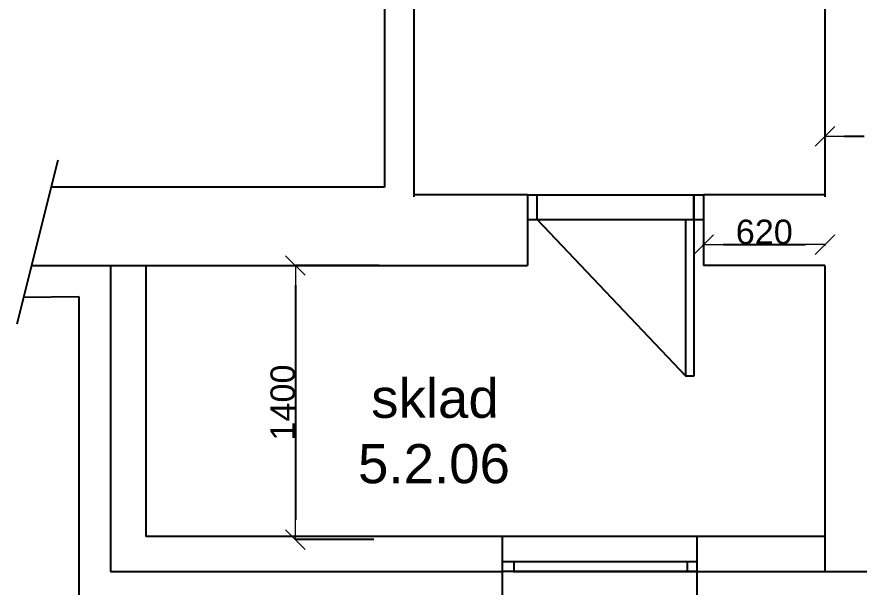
# Model space of a CAD drawing. Header units: millimetres. Extents: x 1480 to 86316, y 1484 to 27567.
# Drawn here: x 50631 to 54934, y 14300 to 17214 of the extents above; entities that cross this region are included whole.
import ezdxf

# ---------------------------------------------------------------- set-up
doc = ezdxf.new("R2010")
doc.units = ezdxf.units.MM
doc.layers.add('sládek zona', color=7, linetype='Continuous')
doc.styles.add('GENERATED_STYLE_1', font='arial.ttf')

# ---------------------------------------------------------------- blocks, each defined once
blk = doc.blocks.new('ARROWHEAD_6')
at = {"color": 0, "linetype": 'Continuous', "lineweight": 0}
for p, q in [((-0.5, -0.5), (0.5, 0.5)), ((0, 0), (-1, 0))]:
    blk.add_line(p, q, dxfattribs=at)

msp = doc.modelspace()

# ---------------------------------------------------------------- linework, layer by layer
at = {"color": 7}
for p, q in [((52509.9, 19453.9), (52509.7, 16343.7)), ((54759.7, 19233.9), (54759.7, 16293.9)), ((52659.6, 18533.9), (52659.7, 16293.9)), ((54759.7, 16691), (54759.7, 16604.4)), ((54859.7, 16604.2), (54959.7, 16604.2)), ((50841.1, 16482.5), (50631.3, 15644)), ((52509.7, 16344.2), (50806.4, 16344)), ((53239.7, 16304.1), (52659.7, 16304.1)), ((53239.7, 16304.3), (54139.7, 16304.3)), ((53239.7, 16304.1), (53239.7, 15943.9)), ((53239.7, 16293.9), (53239.7, 15943.9)), ((53289.7, 16179.1), (53289.7, 16304.3)), ((54089.7, 16304.3), (54089.7, 15954.3)), ((54089.7, 16179.1), (54089.7, 16304.3)), ((54759.7, 16304.1), (54139.7, 16304.1)), ((54139.7, 16304.1), (54139.7, 15943.9)), ((53239.7, 16179.1), (54139.7, 16179.1)), ((53289.7, 16179.1), (54049.7, 15379.1)), ((54049.7, 15379.1), (54049.7, 16179.1)), ((54089.7, 16179.2), (54089.7, 15379.2)), ((54089.7, 16179.1), (54089.7, 15379.1)), ((54089.7, 16179.1), (54089.7, 15379.1)), ((54139.7, 16043.9), (54139.7, 16051)), ((54239.7, 16050.8), (54659.7, 16050.8)), ((54759.7, 16043.9), (54759.7, 16051)), ((50706.3, 15943.9), (53239.7, 15943.9)), ((51109.7, 15943.9), (51109.7, 14379.5)), ((51289.7, 15943.9), (51289.7, 14559.5)), ((52482.7, 15943.9), (52054.2, 15943.9)), ((54759.7, 15943.9), (54139.7, 15943.9)), ((54759.7, 15943.9), (54759.7, 14379.5)), ((52054.4, 15843.9), (52054.4, 14643.5)), ((50949.7, 15783.9), (50665.6, 15781)), ((50949.7, 14219.5), (50949.7, 15783.9)), ((54089.7, 15379.2), (54049.7, 15379.1)), ((53111.8, 14559.5), (51289.7, 14559.5)), ((53111.8, 14219.5), (53111.8, 14559.5)), ((54106.7, 14559.5), (53111.8, 14559.5)), ((54759.7, 14559.5), (54106.7, 14559.5)), ((54106.7, 14219.5), (54106.7, 14559.5)), ((52455.2, 14543.5), (52054.2, 14543.5)), ((54106.7, 14429.5), (53111.8, 14429.5)), ((53170.6, 14429.5), (53170.6, 14379.5)), ((54056.7, 14379.5), (54056.7, 14429.5)), ((51109.7, 14379.5), (53111.8, 14379.5)), ((54106.7, 14379.5), (53111.8, 14379.5)), ((53167.4, 14379.5), (54742.5, 14379.5)), ((54106.7, 14379.5), (54759.7, 14379.5)), ((54434.7, 14379.5), (56009.8, 14379.5))]:
    msp.add_line(p, q, dxfattribs=at)

# ---------------------------------------------------------------- block references
at = {"color": 7, "xscale": 100, "yscale": 100, "zscale": 100}
for p, rotation in [((54759.7, 16604.2), 180), ((54139.7, 16050.8), 180), ((52054.4, 15943.9), 90), ((52054.4, 14543.5), 270)]:
    msp.add_blockref('ARROWHEAD_6', p, dxfattribs=dict(at, rotation=rotation))
msp.add_blockref('ARROWHEAD_6', (54759.7, 16050.8), dxfattribs=at)

# ---------------------------------------------------------------- texts
at = {"color": 7, "insert": (54449.7, 16114.7), "char_height": 125, "attachment_point": 5, "style": 'GENERATED_STYLE_1'}
msp.add_mtext('\\A1;620', dxfattribs=at)
at = {"color": 7, "insert": (51990.4, 15243.7), "char_height": 125, "attachment_point": 5, "rotation": 90, "style": 'GENERATED_STYLE_1'}
msp.add_mtext('\\A1;1400', dxfattribs=at)
at = {"layer": 'sládek zona', "color": 7, "style": 'GENERATED_STYLE_1'}
for s, p in [('sklad', (52441.5, 15165.6)), ('5.2.06', (52374, 14831.4))]:
    msp.add_text(s, height=200, dxfattribs=at).set_placement(p)

doc.saveas('drawing.dxf')
